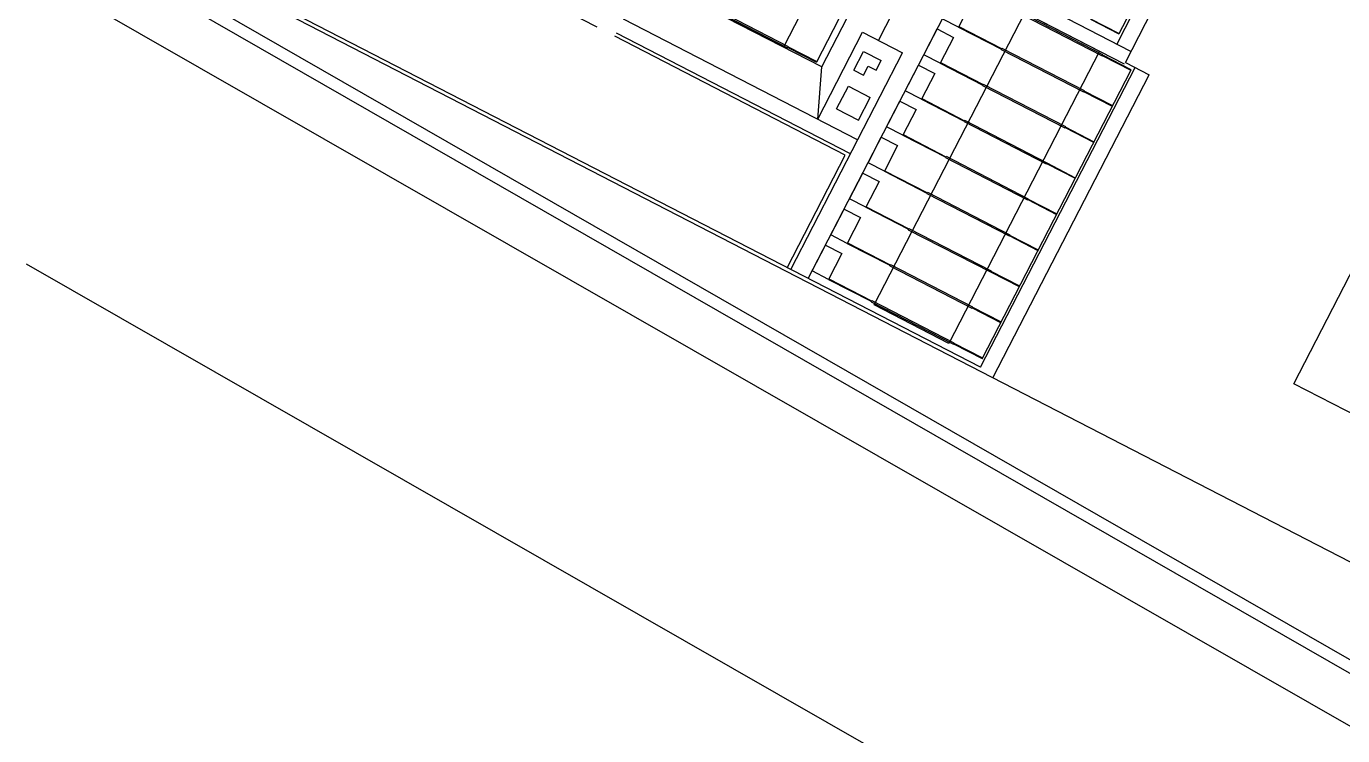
# Model space of a CAD drawing. Header units: millimetres. Extents: x -2 to 21000, y -2 to 14850.
# Drawn here: x 678 to 1727, y 1328 to 1893 of the extents above; entities that cross this region are included whole.
import ezdxf

# ---------------------------------------------------------------- set-up
doc = ezdxf.new("R2010")
doc.units = ezdxf.units.MM
doc.layers.add('HOVED', color=31, linetype='Continuous')

msp = doc.modelspace()

# ---------------------------------------------------------------- linework, layer by layer
at = {"layer": 'HOVED'}
for p, q in [((1426.2, 2094.8), (1307.4, 1864.6)), ((1356.9, 1881.9), (1460.3, 2082.6)), ((1311.7, 1860.7), (1422.1, 2075)), ((1547.1, 1879.2), (1611.5, 2004.2)), ((1790.2, 1436.6), (708.9, 1994.1)), ((1438.2, 1621.3), (713, 1995.2)), ((1608.1, 2002.3), (1548.6, 1887)), ((1553.8, 1864.4), (1622.8, 1998.3)), ((1132.7, 1892.4), (952.3, 1985.4)), ((703.6, 1978.9), (1787.8, 1356.7)), ((697.2, 1971.6), (1783.1, 1348.5)), ((677.7, 1939.3), (2286.7, 1018.3)), ((1311.7, 1860.7), (1171.4, 1933)), ((1301, 1692), (1423.6, 1929.7)), ((1552.9, 1863), (1423.6, 1929.7)), ((1558.2, 1873), (1458.5, 1924.5)), ((1219, 1909.8), (1284.5, 1876)), ((1219.5, 1910.8), (1285, 1877)), ((1469.5, 1903.4), (1535.1, 1869.6)), ((1470.1, 1904.4), (1535.6, 1870.6)), ((1526, 1899.2), (1548.8, 1887.4)), ((1340.3, 1802.7), (1153.8, 1898.8)), ((1420.8, 1892.5), (1421.1, 1892.9)), ((1420.8, 1892.5), (1454.9, 1874.9)), ((1421.1, 1892.9), (1455.1, 1875.4)), ((1525.8, 1898.7), (1548.6, 1887)), ((1330.5, 1790.4), (1146.8, 1885.2)), ((1334.5, 1791.5), (1148, 1887.6)), ((1308.5, 1819.1), (1344.2, 1888.5)), ((1344.2, 1888.5), (1376.1, 1872.1)), ((1548.6, 1887), (1548.8, 1887.4)), ((1284.5, 1876), (1285, 1877)), ((1284.7, 1876.3), (1307.4, 1864.6)), ((1284.9, 1876.8), (1307.7, 1865)), ((1287, 1699.2), (1376.1, 1872.1)), ((1337.3, 1858.2), (1345, 1873.1)), ((1345, 1873.1), (1359.1, 1865.8)), ((1454.7, 1874.7), (1455.3, 1875.7)), ((1454.7, 1874.7), (1455.3, 1875.7)), ((1454.7, 1874.7), (1520.3, 1840.9)), ((1455.3, 1875.7), (1520.8, 1841.9)), ((1535.1, 1869.6), (1535.6, 1870.6)), ((1535.2, 1869.9), (1558, 1858.1)), ((1535.4, 1870.3), (1558.2, 1858.6)), ((1308.5, 1819.1), (1311.7, 1860.7)), ((1337.3, 1858.2), (1344.9, 1854.2)), ((1344.9, 1854.2), (1348.6, 1861.4)), ((1348.6, 1861.4), (1355.1, 1858.1)), ((1355.1, 1858.1), (1359.1, 1865.8)), ((1406, 1863.8), (1406.3, 1864.2)), ((1406, 1863.8), (1440.1, 1846.2)), ((1406.3, 1864.2), (1440.3, 1846.7)), ((1438.2, 1621.3), (1561.5, 1860.4)), ((1558, 1858.1), (1439.3, 1627.9)), ((1553.8, 1864.4), (1572.8, 1854.5)), ((1558, 1858.1), (1558.2, 1858.6)), ((1439.9, 1845.9), (1440.4, 1846.9)), ((1439.9, 1845.9), (1440.4, 1846.9)), ((1440.4, 1846.9), (1506, 1813.2)), ((1448.2, 1612.9), (1572.8, 1854.5)), ((1323.5, 1827.4), (1332.9, 1845.5)), ((1332.9, 1845.5), (1350.4, 1836.5)), ((1341, 1818.3), (1350.4, 1836.5)), ((1439.9, 1845.9), (1505.4, 1812.2)), ((1520.3, 1840.9), (1520.8, 1841.9)), ((1520.3, 1840.9), (1520.8, 1841.9)), ((1520.4, 1841.2), (1543.2, 1829.4)), ((1520.6, 1841.6), (1543.4, 1829.9)), ((1323.5, 1827.4), (1341, 1818.3)), ((1391.2, 1835), (1391.4, 1835.5)), ((1391.2, 1835), (1425.3, 1817.5)), ((1391.4, 1835.5), (1425.5, 1817.9)), ((1543.2, 1829.4), (1543.4, 1829.9)), ((1425.1, 1817.2), (1425.6, 1818.2)), ((1425.1, 1817.2), (1425.6, 1818.2)), ((1425.1, 1817.2), (1490.6, 1783.4)), ((1425.6, 1818.2), (1491.2, 1784.4)), ((1688.1, 1608.2), (1796.7, 1819.8)), ((1376.4, 1806.3), (1376.6, 1806.8)), ((1376.4, 1806.3), (1410.5, 1788.8)), ((1376.6, 1806.8), (1410.7, 1789.2)), ((1505.4, 1812.2), (1506, 1813.2)), ((1505.4, 1812.2), (1506, 1813.2)), ((1505.6, 1812.4), (1528.4, 1800.7)), ((1505.8, 1812.9), (1528.6, 1801.1)), ((1528.4, 1800.7), (1528.6, 1801.1)), ((1284.2, 1700.6), (1330.5, 1790.4)), ((1410.3, 1788.5), (1410.8, 1789.5)), ((1410.3, 1788.5), (1475.8, 1754.7)), ((1410.8, 1789.5), (1476.3, 1755.7)), ((1490.6, 1783.4), (1491.2, 1784.4)), ((1490.6, 1783.4), (1491.2, 1784.4)), ((1490.8, 1783.7), (1513.6, 1772)), ((1491, 1784.2), (1513.8, 1772.4)), ((1361.6, 1777.6), (1361.8, 1778)), ((1361.6, 1777.6), (1395.6, 1760)), ((1361.8, 1778), (1395.9, 1760.5)), ((1513.6, 1772), (1513.8, 1772.4)), ((1395.5, 1759.8), (1396, 1760.8)), ((1395.5, 1759.8), (1461, 1726)), ((1396, 1760.8), (1461.5, 1727)), ((1475.8, 1754.7), (1476.3, 1755.7)), ((1476, 1755), (1498.8, 1743.2)), ((1476.2, 1755.4), (1499, 1743.7)), ((1346.8, 1748.9), (1347, 1749.3)), ((1346.8, 1748.9), (1380.8, 1731.3)), ((1347, 1749.3), (1381.1, 1731.8)), ((1498.8, 1743.2), (1499, 1743.7)), ((1380.7, 1731), (1381.2, 1732)), ((1381.2, 1732), (1446.7, 1698.3)), ((1380.7, 1731), (1446.2, 1697.3)), ((1461, 1726), (1461.5, 1727)), ((1461.2, 1726.3), (1483.9, 1714.5)), ((1461.4, 1726.7), (1484.2, 1715)), ((1332, 1720.1), (1332.2, 1720.6)), ((1332, 1720.1), (1366, 1702.6)), ((1332.2, 1720.6), (1366.3, 1703)), ((1483.9, 1714.5), (1484.2, 1715)), ((677.7, 1703.7), (1352.5, 1317.5)), ((1365.9, 1702.3), (1366.4, 1703.3)), ((1365.9, 1702.3), (1431.4, 1668.5)), ((1366.4, 1703.3), (1431.9, 1669.5)), ((1317.2, 1691.4), (1351.2, 1673.9)), ((1317.4, 1691.9), (1351.4, 1674.3)), ((1446.2, 1697.3), (1446.7, 1698.3)), ((1446.3, 1697.5), (1469.1, 1685.8)), ((1446.6, 1698), (1469.4, 1686.2)), ((1469.1, 1685.8), (1469.4, 1686.2)), ((1351.1, 1673.6), (1351.6, 1674.6)), ((1351.1, 1673.6), (1416.6, 1639.8)), ((1351.6, 1674.6), (1417.1, 1640.8)), ((1431.4, 1668.5), (1431.9, 1669.5)), ((1431.5, 1668.8), (1454.3, 1657.1)), ((1431.8, 1669.3), (1454.6, 1657.5)), ((1454.3, 1657.1), (1454.6, 1657.5)), ((1416.6, 1639.8), (1417.1, 1640.8)), ((1416.7, 1640.1), (1439.5, 1628.3)), ((1417, 1640.5), (1439.8, 1628.8)), ((1439.5, 1628.3), (1439.8, 1628.8)), ((2144.4, 1372), (1688.1, 1608.2))]:
    msp.add_line(p, q, dxfattribs=at)
for points in [[(1401.1, 2109.4), (1281.1, 1876.5), (1221.4, 1907.3), (1341.4, 2140.2)], [(1533.2, 1873.2), (1413.1, 1640.3), (1353.4, 1671), (1473.5, 1903.9)]]:
    msp.add_lwpolyline(points, close=True, dxfattribs=at)
for points in [[(1431.4, 1913), (1420.8, 1892.5), (1407.8, 1899.2), (1418.4, 1919.7), (1431.4, 1913)], [(1416.6, 1884.3), (1406, 1863.8), (1393, 1870.5), (1403.6, 1891), (1416.6, 1884.3)], [(1401.8, 1855.5), (1391.2, 1835), (1378.2, 1841.7), (1388.8, 1862.2), (1401.8, 1855.5)], [(1387, 1826.8), (1376.4, 1806.3), (1363.4, 1813), (1374, 1833.5), (1387, 1826.8)], [(1372.2, 1798.1), (1361.6, 1777.6), (1348.6, 1784.3), (1359.2, 1804.8), (1372.2, 1798.1)], [(1357.4, 1769.4), (1346.8, 1748.9), (1333.8, 1755.6), (1344.4, 1776.1), (1357.4, 1769.4)], [(1342.5, 1740.6), (1332, 1720.1), (1319, 1726.8), (1329.6, 1747.3), (1342.5, 1740.6)], [(1327.7, 1711.9), (1317.2, 1691.4), (1304.2, 1698.1), (1314.7, 1718.6), (1327.7, 1711.9)]]:
    msp.add_lwpolyline(points, dxfattribs=at)

doc.saveas('drawing.dxf')
